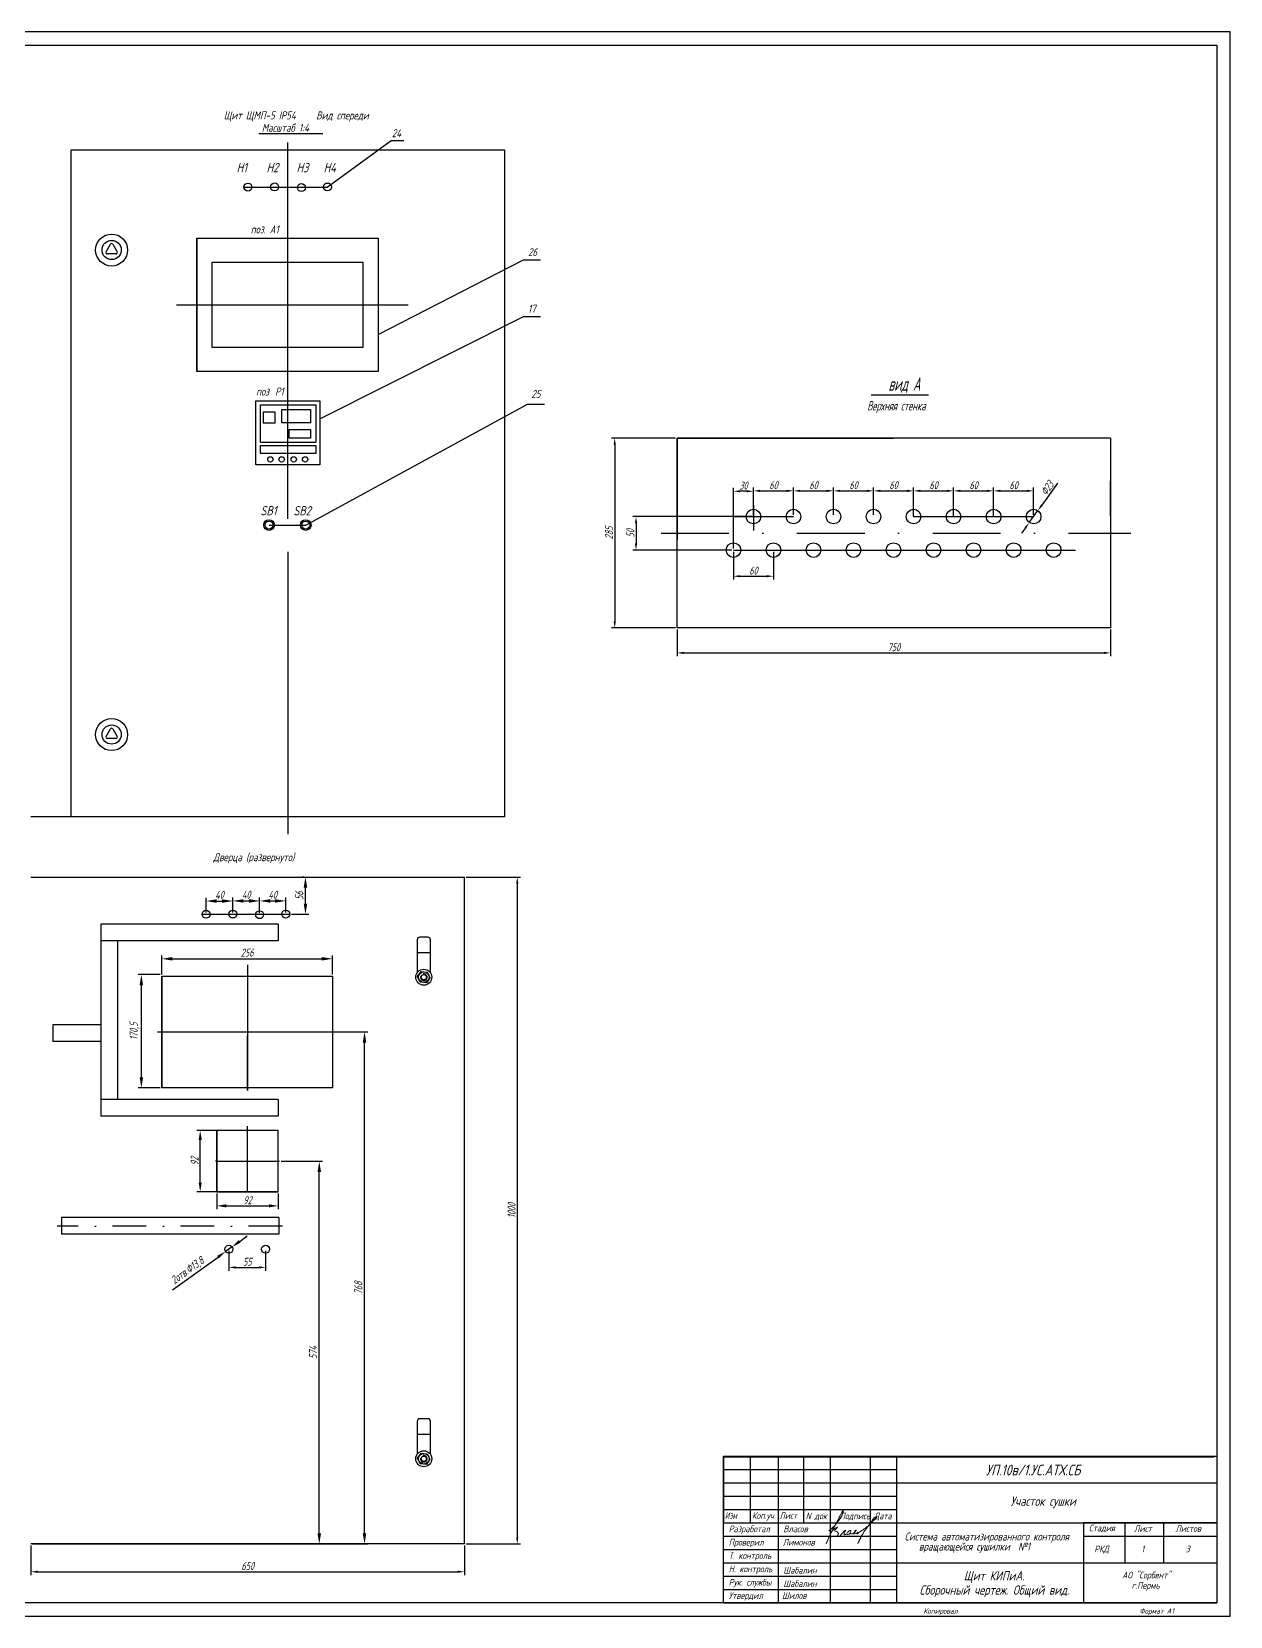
# Model space of a CAD drawing. Header units: millimetres. Extents: x 935 to 2239, y 268 to 862.
# Drawn here: x 1327 to 1776, y 268 to 862 of the extents above; entities that cross this region are included whole.
import ezdxf

# ---------------------------------------------------------------- set-up
doc = ezdxf.new("R2010")
doc.units = ezdxf.units.MM
doc.linetypes.add('DASHDOTX2', pattern=[50.8, 25.4, -12.7, 0, -12.7])
doc.layers.add('MAIN', color=7, linetype='Continuous', lineweight=50)
doc.layers.add('Тонкая', color=7, linetype='Continuous', lineweight=20)
for name, color, linetype in [('TEXT', 250, 'Continuous'), ('АСУТП', 7, 'Continuous'), ('проводка', 184, 'Continuous'), ('ссылки', 7, 'Continuous')]:
    doc.layers.add(name, color=color, linetype=linetype)
doc.styles.add('GOST тип А', font='GOST_A.TTF', dxfattribs={"oblique": 15})
doc.styles.get("Standard").update_dxf_attribs({"font": 'GOST_A.TTF', "width": 0.8, "oblique": 15, "height": 3})
doc.dimstyles.new('ISO-25', dxfattribs={"dimtxt": 3, "dimasz": 2.5, "dimexe": 1.25, "dimexo": 0.625, "dimtad": 1, "dimlfac": 4, "dimtxsty": 'Standard', "dimcen": 2.5, "dimadec": 0, "dimazin": 0, "dimtfac": 1, "dimtmove": 0, "dimatfit": 3, "dimfxl": 1.25, "dimlwd": 25, "dimarcsym": 0})

# ---------------------------------------------------------------- blocks, each defined once
blk = doc.blocks.new('Власов')
at = {"layer": 'проводка', "lineweight": 18}
for points in [[(-0.58, 2.47), (1.27, 4.07), (2.73, 5.82), (3.82, 7.33), (4.64, 9.02), (4.84, 10.28), (4.04, 8.93), (3.16, 7.2), (1.39, 3.86), (0.52, 2.26), (-1.55, -2.37), (-0.72, -0.35), (0.34, 1.8), (1.73, 3.31), (2.62, 3.78), (2.31, 3.3), (1.91, 2.96), (1.61, 2.44), (2.21, 2.21), (2.85, 1.83), (2.99, 1.4), (2.77, 0.75), (2.36, 0.49), (2.18, 0.43), (2.07, 0.4), (1.98, 0.4)], [(3.73, 0.66), (4.37, 1.39), (4.91, 2.01), (5.22, 2.29), (5.78, 2.66), (5.59, 2.28), (5.16, 1.05), (5.19, 0.9), (5.7, 1.1), (6.25, 1.38), (6.27, 1.2), (6.3, 1.02), (7.02, 1.21), (7.63, 2.13), (7.63, 2.52), (6.76, 2.22), (6.42, 1.7)]]:
    blk.add_spline(points, degree=3, dxfattribs=at)
for points, knots in [([(9.73, 1.6), (9.73, 1.6), (10.28, 1.61), (10.33, 1.73), (10.3, 1.95), (10.1, 1.88), (9.94, 1.44), (9.82, 1.2), (10.65, 1.75), (14.06, 4.01), (14.83, 4.98), (18.2, 8.2), (16.58, 7.61), (15.42, 5.89), (12.84, 2.54), (12.14, 1.35), (11.17, -0.37), (10.2, -2.51), (10.72, -1.41), (10.96, -1), (11.17, -0.6), (11.31, -0.38), (11.4, -0.29)], [5.202172, 5.202172, 5.202172, 5.202172, 5.207482, 5.981017, 6.074049, 6.477149, 7.534813, 8.416864, 10.873297, 16.080912, 19.105162, 21.731982, 23.469351, 25.755203, 29.311429, 34.513333, 38.416271, 38.862024, 39.053994, 43.961574, 49.897464, 51.239132, 51.239132, 51.239132, 51.239132]), ([(7.53, 1.66), (7.5, 1.54), (7.54, 1.28), (8.01, 1.24), (8.83, 1.57), (9.1, 2.08), (9.9, 2.69), (9.43, 2.64), (9.3, 2.52), (9.14, 2.21), (9.04, 1.25), (8.71, 1.13), (8.92, 1.39), (9.3, 1.54), (9.6, 1.6)], [0, 0, 0, 0, 0.614094, 1.118723, 1.807789, 3.045572, 4.744461, 5.191863, 5.576495, 6.389957, 8.441618, 9.345517, 10.182193, 10.758393, 10.758393, 10.758393, 10.758393])]:
    blk.add_open_spline(points, degree=3, knots=knots, dxfattribs=at)
blk = doc.blocks.new('*D243')
at = {"color": 0, "lineweight": -2}
for p, q in [((1418.68, 450.25), (1388.8, 450.25)), ((1418.68, 427.25), (1388.8, 427.25))]:
    blk.add_line(p, q, dxfattribs=at)
at = {"color": 0, "lineweight": 25}
blk.add_line((1390.05, 430.75), (1390.05, 446.75), dxfattribs=at)
at = {"color": 0}
for points in [[(1389.47, 446.75), (1390.64, 446.75), (1390.05, 450.25)], [(1389.47, 430.75), (1390.64, 430.75), (1390.05, 427.25)]]:
    blk.add_solid(points, dxfattribs=at)
at = {"layer": 'Defpoints', "color": 0}
for p in [(1390.05, 450.25), (1419.3, 450.25), (1419.3, 427.25)]:
    blk.add_point(p, dxfattribs=at)
at = {"color": 0, "insert": (1387.93, 438.75), "char_height": 3, "attachment_point": 5, "rotation": 90}
blk.add_mtext('92', dxfattribs=at)
blk = doc.blocks.new('*D244')
at = {"color": 0, "lineweight": -2}
for p, q in [((1396.3, 426.63), (1396.3, 420.75)), ((1419.3, 426.63), (1419.3, 420.75))]:
    blk.add_line(p, q, dxfattribs=at)
at = {"color": 0, "lineweight": 25}
blk.add_line((1399.8, 422), (1415.8, 422), dxfattribs=at)
at = {"color": 0}
for points in [[(1399.8, 422.59), (1399.8, 421.42), (1396.3, 422)], [(1415.8, 422.59), (1415.8, 421.42), (1419.3, 422)]]:
    blk.add_solid(points, dxfattribs=at)
at = {"layer": 'Defpoints', "color": 0}
for p in [(1396.3, 427.25), (1419.3, 427.25), (1419.3, 422)]:
    blk.add_point(p, dxfattribs=at)
at = {"color": 0, "insert": (1407.8, 424.13), "char_height": 3, "attachment_point": 5}
blk.add_mtext('92', dxfattribs=at)
blk = doc.blocks.new('*D203')
at = {"color": 0, "lineweight": 25}
for p, q in [((1404.86, 408.67), (1407.7, 410.72)), ((1402.02, 406.63), (1399.59, 404.88)), ((1379.7, 390.56), (1396.75, 402.83))]:
    blk.add_line(p, q, dxfattribs=at)
at = {"color": 0}
for points in [[(1396.41, 403.3), (1397.09, 402.36), (1399.59, 404.88)], [(1404.52, 409.15), (1405.2, 408.2), (1402.02, 406.63)]]:
    blk.add_solid(points, dxfattribs=at)
at = {"layer": 'Defpoints', "color": 0}
for p in [(1399.59, 404.88), (1402.02, 406.63)]:
    blk.add_point(p, dxfattribs=at)
at = {"color": 0, "insert": (1385.43, 397.58), "char_height": 3, "attachment_point": 5, "rotation": 35.75953}
blk.add_mtext('2отв.Ф13,8', dxfattribs=at)
blk = doc.blocks.new('*D208')
at = {"color": 0, "lineweight": -2}
for p, q in [((1400.8, 405.13), (1400.8, 397.69)), ((1414.55, 405.13), (1414.55, 397.69))]:
    blk.add_line(p, q, dxfattribs=at)
at = {"color": 0, "lineweight": 25}
blk.add_line((1403.3, 398.94), (1412.05, 398.94), dxfattribs=at)
at = {"color": 0}
for points in [[(1403.3, 399.35), (1403.3, 398.52), (1400.8, 398.94)], [(1412.05, 399.35), (1412.05, 398.52), (1414.55, 398.94)]]:
    blk.add_solid(points, dxfattribs=at)
at = {"layer": 'Defpoints', "color": 0}
for p in [(1400.8, 405.75), (1414.55, 405.75), (1414.55, 398.94)]:
    blk.add_point(p, dxfattribs=at)
at = {"color": 0, "insert": (1407.68, 401.06), "char_height": 3, "attachment_point": 5}
blk.add_mtext('55', dxfattribs=at)
blk = doc.blocks.new('*D209')
at = {"color": 0, "lineweight": -2}
for p, q in [((1440.24, 487.19), (1452.89, 487.19)), ((1327.21, 295.27), (1452.89, 295.27))]:
    blk.add_line(p, q, dxfattribs=at)
at = {"color": 0, "lineweight": 25}
blk.add_line((1451.64, 299.27), (1451.64, 483.19), dxfattribs=at)
at = {"color": 0}
for points in [[(1450.97, 483.19), (1452.31, 483.19), (1451.64, 487.19)], [(1450.97, 299.27), (1452.31, 299.27), (1451.64, 295.27)]]:
    blk.add_solid(points, dxfattribs=at)
at = {"layer": 'Defpoints', "color": 0}
for p in [(1439.61, 487.19), (1451.64, 487.19), (1326.59, 295.27)]:
    blk.add_point(p, dxfattribs=at)
at = {"color": 0, "insert": (1449.31, 391.23), "char_height": 3, "attachment_point": 5, "rotation": 90}
blk.add_mtext('768', dxfattribs=at)
blk = doc.blocks.new('*D210')
at = {"color": 0, "lineweight": -2}
for p, q in [((1375.66, 508.69), (1375.66, 515.87)), ((1439.61, 508.69), (1439.61, 515.87))]:
    blk.add_line(p, q, dxfattribs=at)
at = {"color": 0, "lineweight": 25}
blk.add_line((1379.66, 514.62), (1435.61, 514.62), dxfattribs=at)
at = {"color": 0}
for points in [[(1379.66, 515.29), (1379.66, 513.96), (1375.66, 514.62)], [(1435.61, 515.29), (1435.61, 513.96), (1439.61, 514.62)]]:
    blk.add_solid(points, dxfattribs=at)
at = {"layer": 'Defpoints', "color": 0}
for p in [(1439.61, 514.62), (1375.66, 508.07), (1439.61, 508.07)]:
    blk.add_point(p, dxfattribs=at)
at = {"color": 0, "insert": (1407.64, 516.95), "char_height": 3, "attachment_point": 5}
blk.add_mtext('256', dxfattribs=at)
blk = doc.blocks.new('*D211')
at = {"color": 0, "lineweight": -2}
for p, q in [((1375.04, 508.69), (1366.75, 508.69)), ((1375.04, 466.21), (1366.75, 466.21))]:
    blk.add_line(p, q, dxfattribs=at)
at = {"color": 0, "lineweight": 25}
blk.add_line((1368, 470.21), (1368, 504.69), dxfattribs=at)
at = {"color": 0}
for points in [[(1367.33, 504.69), (1368.67, 504.69), (1368, 508.69)], [(1367.33, 470.21), (1368.67, 470.21), (1368, 466.21)]]:
    blk.add_solid(points, dxfattribs=at)
at = {"layer": 'Defpoints', "color": 0}
for p in [(1368, 508.69), (1375.66, 508.69), (1375.66, 466.21)]:
    blk.add_point(p, dxfattribs=at)
at = {"color": 0, "insert": (1365.45, 487.45), "char_height": 3, "attachment_point": 5, "rotation": 90}
blk.add_mtext('170,5', dxfattribs=at)
blk = doc.blocks.new('*D214')
at = {"color": 0, "lineweight": -2}
for p, q in [((1420.43, 438.75), (1435.93, 438.75)), ((1327.84, 295.27), (1435.93, 295.27))]:
    blk.add_line(p, q, dxfattribs=at)
at = {"color": 0, "lineweight": 25}
blk.add_line((1434.68, 299.27), (1434.68, 434.75), dxfattribs=at)
at = {"color": 0}
for points in [[(1434.02, 434.75), (1435.35, 434.75), (1434.68, 438.75)], [(1434.02, 299.27), (1435.35, 299.27), (1434.68, 295.27)]]:
    blk.add_solid(points, dxfattribs=at)
at = {"layer": 'Defpoints', "color": 0}
for p in [(1419.8, 438.75), (1434.68, 438.75), (1327.21, 295.27)]:
    blk.add_point(p, dxfattribs=at)
at = {"color": 0, "insert": (1432.36, 367.01), "char_height": 3, "attachment_point": 5, "rotation": 90}
blk.add_mtext('574', dxfattribs=at)
blk = doc.blocks.new('*D215')
at = {"color": 0, "lineweight": -2}
for p, q in [((1489.71, 545.27), (1510.14, 545.27)), ((1489.71, 295.27), (1510.14, 295.27))]:
    blk.add_line(p, q, dxfattribs=at)
at = {"color": 0, "lineweight": 25}
blk.add_line((1508.89, 542.77), (1508.89, 297.77), dxfattribs=at)
at = {"color": 0}
for points in [[(1508.47, 542.77), (1509.3, 542.77), (1508.89, 545.27)], [(1508.47, 297.77), (1509.3, 297.77), (1508.89, 295.27)]]:
    blk.add_solid(points, dxfattribs=at)
at = {"layer": 'Defpoints', "color": 0}
for p in [(1489.09, 545.27), (1489.09, 295.27), (1508.89, 295.27)]:
    blk.add_point(p, dxfattribs=at)
at = {"color": 0, "insert": (1506.76, 420.27), "char_height": 3, "attachment_point": 5, "rotation": 90}
blk.add_mtext('1000', dxfattribs=at)
blk = doc.blocks.new('*D216')
at = {"color": 0, "lineweight": -2}
for p, q in [((1326.59, 294.64), (1326.59, 283.6)), ((1489.09, 294.64), (1489.09, 283.6))]:
    blk.add_line(p, q, dxfattribs=at)
at = {"color": 0, "lineweight": 25}
blk.add_line((1329.09, 284.85), (1486.59, 284.85), dxfattribs=at)
at = {"color": 0}
for points in [[(1329.09, 285.27), (1329.09, 284.43), (1326.59, 284.85)], [(1486.59, 285.27), (1486.59, 284.43), (1489.09, 284.85)]]:
    blk.add_solid(points, dxfattribs=at)
at = {"layer": 'Defpoints', "color": 0}
for p in [(1326.59, 295.27), (1489.09, 295.27), (1489.09, 284.85)]:
    blk.add_point(p, dxfattribs=at)
at = {"color": 0, "insert": (1407.84, 286.98), "char_height": 3, "attachment_point": 5}
blk.add_mtext('650', dxfattribs=at)
blk = doc.blocks.new('*D217')
at = {"color": 0, "lineweight": -2}
for p, q in [((1428.88, 545.27), (1428.25, 545.27)), ((1424.21, 531.31), (1430.75, 531.31))]:
    blk.add_line(p, q, dxfattribs=at)
at = {"color": 0, "lineweight": 25}
blk.add_line((1429.5, 535.31), (1429.5, 541.27), dxfattribs=at)
at = {"color": 0}
for points in [[(1428.84, 541.27), (1430.17, 541.27), (1429.5, 545.27)], [(1428.84, 535.31), (1430.17, 535.31), (1429.5, 531.31)]]:
    blk.add_solid(points, dxfattribs=at)
at = {"layer": 'Defpoints', "color": 0}
for p in [(1429.5, 545.27), (1429.5, 545.27), (1423.58, 531.31)]:
    blk.add_point(p, dxfattribs=at)
at = {"color": 0, "insert": (1427.18, 538.29), "char_height": 3, "attachment_point": 5, "rotation": 90}
blk.add_mtext('56', dxfattribs=at)
blk = doc.blocks.new('*D218')
at = {"color": 0, "lineweight": -2}
for p, q in [((1392.26, 531.94), (1392.26, 537.52)), ((1402.28, 532.03), (1402.28, 537.52))]:
    blk.add_line(p, q, dxfattribs=at)
at = {"color": 0, "lineweight": 25}
blk.add_line((1396.26, 536.27), (1398.28, 536.27), dxfattribs=at)
at = {"color": 0}
for points in [[(1396.26, 536.93), (1396.26, 535.6), (1392.26, 536.27)], [(1398.28, 536.93), (1398.28, 535.6), (1402.28, 536.27)]]:
    blk.add_solid(points, dxfattribs=at)
at = {"layer": 'Defpoints', "color": 0}
for p in [(1402.28, 536.27), (1392.26, 531.31), (1402.28, 531.4)]:
    blk.add_point(p, dxfattribs=at)
at = {"color": 0, "insert": (1397.27, 538.59), "char_height": 3, "attachment_point": 5}
blk.add_mtext('40', dxfattribs=at)
blk = doc.blocks.new('*D219')
at = {"color": 0, "lineweight": -2}
for p, q in [((1402.28, 532.03), (1402.28, 537.56)), ((1412.33, 531.78), (1412.33, 537.56))]:
    blk.add_line(p, q, dxfattribs=at)
at = {"color": 0, "lineweight": 25}
blk.add_line((1406.28, 536.31), (1408.33, 536.31), dxfattribs=at)
at = {"color": 0}
for points in [[(1406.28, 536.97), (1406.28, 535.64), (1402.28, 536.31)], [(1408.33, 536.97), (1408.33, 535.64), (1412.33, 536.31)]]:
    blk.add_solid(points, dxfattribs=at)
at = {"layer": 'Defpoints', "color": 0}
for p in [(1412.33, 536.31), (1402.28, 531.4), (1412.33, 531.15)]:
    blk.add_point(p, dxfattribs=at)
at = {"color": 0, "insert": (1407.3, 538.63), "char_height": 3, "attachment_point": 5}
blk.add_mtext('40', dxfattribs=at)
blk = doc.blocks.new('*D220')
at = {"color": 0, "lineweight": -2}
for p, q in [((1412.33, 531.78), (1412.33, 537.56)), ((1422.1, 531.99), (1422.1, 537.56))]:
    blk.add_line(p, q, dxfattribs=at)
at = {"color": 0, "lineweight": 25}
blk.add_line((1416.33, 536.31), (1418.1, 536.31), dxfattribs=at)
at = {"color": 0}
for points in [[(1416.33, 536.97), (1416.33, 535.64), (1412.33, 536.31)], [(1418.1, 536.97), (1418.1, 535.64), (1422.1, 536.31)]]:
    blk.add_solid(points, dxfattribs=at)
at = {"layer": 'Defpoints', "color": 0}
for p in [(1422.1, 536.31), (1412.33, 531.15), (1422.1, 531.37)]:
    blk.add_point(p, dxfattribs=at)
at = {"color": 0, "insert": (1417.22, 538.63), "char_height": 3, "attachment_point": 5}
blk.add_mtext('40', dxfattribs=at)
blk = doc.blocks.new('*D223')
at = {"color": 0, "lineweight": -2}
for p, q in [((1596.78, 680.4), (1552.16, 680.4)), ((1589.28, 667.81), (1552.16, 667.81))]:
    blk.add_line(p, q, dxfattribs=at)
at = {"color": 0, "lineweight": 25}
blk.add_line((1553.41, 677.9), (1553.41, 670.31), dxfattribs=at)
at = {"color": 0}
for points in [[(1552.99, 677.9), (1553.83, 677.9), (1553.41, 680.4)], [(1552.99, 670.31), (1553.83, 670.31), (1553.41, 667.81)]]:
    blk.add_solid(points, dxfattribs=at)
at = {"layer": 'Defpoints', "color": 0}
for p in [(1597.41, 680.4), (1553.41, 667.81), (1589.91, 667.81)]:
    blk.add_point(p, dxfattribs=at)
at = {"color": 0, "insert": (1551.28, 674.11), "char_height": 3, "attachment_point": 5, "rotation": 90}
blk.add_mtext('50', dxfattribs=at)
blk = doc.blocks.new('*D224')
at = {"color": 0, "lineweight": -2}
for p, q in [((1568.79, 638.03), (1568.79, 628.04)), ((1731.29, 638.03), (1731.29, 628.04))]:
    blk.add_line(p, q, dxfattribs=at)
at = {"color": 0, "lineweight": 25}
blk.add_line((1571.29, 629.29), (1728.79, 629.29), dxfattribs=at)
at = {"color": 0}
for points in [[(1571.29, 629.71), (1571.29, 628.87), (1568.79, 629.29)], [(1728.79, 629.71), (1728.79, 628.87), (1731.29, 629.29)]]:
    blk.add_solid(points, dxfattribs=at)
at = {"layer": 'Defpoints', "color": 0}
for p in [(1568.79, 638.65), (1731.29, 638.65), (1731.29, 629.29)]:
    blk.add_point(p, dxfattribs=at)
at = {"color": 0, "insert": (1650.04, 631.42), "char_height": 3, "attachment_point": 5}
blk.add_mtext('750', dxfattribs=at)
blk = doc.blocks.new('*D225')
at = {"color": 0, "lineweight": -2}
for p, q in [((1589.91, 668.44), (1589.91, 691.13)), ((1597.41, 681.03), (1597.41, 691.13))]:
    blk.add_line(p, q, dxfattribs=at)
at = {"color": 0, "lineweight": 25}
blk.add_line((1594.91, 689.88), (1592.41, 689.88), dxfattribs=at)
at = {"color": 0}
for points in [[(1592.41, 690.3), (1592.41, 689.47), (1589.91, 689.88)], [(1594.91, 690.3), (1594.91, 689.47), (1597.41, 689.88)]]:
    blk.add_solid(points, dxfattribs=at)
at = {"layer": 'Defpoints', "color": 0}
for p in [(1589.91, 689.88), (1597.41, 680.4), (1589.91, 667.81)]:
    blk.add_point(p, dxfattribs=at)
at = {"color": 0, "insert": (1593.66, 692.01), "char_height": 3, "attachment_point": 5}
blk.add_mtext('30', dxfattribs=at)
blk = doc.blocks.new('*D226')
at = {"color": 0, "lineweight": -2}
for p, q in [((1568.16, 709.82), (1544.16, 709.82)), ((1568.16, 638.65), (1544.16, 638.65))]:
    blk.add_line(p, q, dxfattribs=at)
at = {"color": 0, "lineweight": 25}
blk.add_line((1545.41, 707.32), (1545.41, 641.15), dxfattribs=at)
at = {"color": 0}
for points in [[(1544.99, 707.32), (1545.83, 707.32), (1545.41, 709.82)], [(1544.99, 641.15), (1545.83, 641.15), (1545.41, 638.65)]]:
    blk.add_solid(points, dxfattribs=at)
at = {"layer": 'Defpoints', "color": 0}
for p in [(1568.79, 709.82), (1545.41, 638.65), (1568.79, 638.65)]:
    blk.add_point(p, dxfattribs=at)
at = {"color": 0, "insert": (1543.28, 674.24), "char_height": 3, "attachment_point": 5, "rotation": 90}
blk.add_mtext('285', dxfattribs=at)
blk = doc.blocks.new('*D227')
at = {"color": 0, "lineweight": 25}
for p, q in [((1711.42, 692.91), (1705.48, 684.66)), ((1700.8, 678.17), (1704.02, 682.64)), ((1699.34, 676.15), (1697.88, 674.12))]:
    blk.add_line(p, q, dxfattribs=at)
at = {"color": 0}
for points in [[(1705.14, 684.91), (1705.82, 684.42), (1704.02, 682.64)], [(1699, 676.39), (1699.68, 675.9), (1700.8, 678.17)]]:
    blk.add_solid(points, dxfattribs=at)
at = {"layer": 'Defpoints', "color": 0}
for p in [(1700.8, 678.17), (1704.02, 682.64)]:
    blk.add_point(p, dxfattribs=at)
at = {"color": 0, "insert": (1707.46, 691.04), "char_height": 3, "attachment_point": 5, "rotation": 54.20261}
blk.add_mtext('Ф23', dxfattribs=at)
blk = doc.blocks.new('*D228')
at = {"color": 0, "lineweight": -2}
for p, q in [((1597.41, 681.03), (1597.41, 691.28)), ((1612.41, 681.03), (1612.41, 691.28))]:
    blk.add_line(p, q, dxfattribs=at)
at = {"color": 0, "lineweight": 25}
blk.add_line((1599.91, 690.03), (1609.91, 690.03), dxfattribs=at)
at = {"color": 0}
for points in [[(1599.91, 690.44), (1599.91, 689.61), (1597.41, 690.03)], [(1609.91, 690.44), (1609.91, 689.61), (1612.41, 690.03)]]:
    blk.add_solid(points, dxfattribs=at)
at = {"layer": 'Defpoints', "color": 0}
for p in [(1612.41, 690.03), (1597.41, 680.4), (1612.41, 680.4)]:
    blk.add_point(p, dxfattribs=at)
at = {"color": 0, "insert": (1604.91, 692.15), "char_height": 3, "attachment_point": 5}
blk.add_mtext('60', dxfattribs=at)
blk = doc.blocks.new('*D229')
at = {"color": 0, "lineweight": -2}
for p, q in [((1612.41, 681.03), (1612.41, 691.28)), ((1627.41, 681.03), (1627.41, 691.28))]:
    blk.add_line(p, q, dxfattribs=at)
at = {"color": 0, "lineweight": 25}
blk.add_line((1614.91, 690.03), (1624.91, 690.03), dxfattribs=at)
at = {"color": 0}
for points in [[(1614.91, 690.44), (1614.91, 689.61), (1612.41, 690.03)], [(1624.91, 690.44), (1624.91, 689.61), (1627.41, 690.03)]]:
    blk.add_solid(points, dxfattribs=at)
at = {"layer": 'Defpoints', "color": 0}
for p in [(1627.41, 690.03), (1612.41, 680.4), (1627.41, 680.4)]:
    blk.add_point(p, dxfattribs=at)
at = {"color": 0, "insert": (1619.91, 692.15), "char_height": 3, "attachment_point": 5}
blk.add_mtext('60', dxfattribs=at)
blk = doc.blocks.new('*D230')
at = {"color": 0, "lineweight": -2}
for p, q in [((1627.41, 681.03), (1627.41, 691.28)), ((1642.41, 681.03), (1642.41, 691.28))]:
    blk.add_line(p, q, dxfattribs=at)
at = {"color": 0, "lineweight": 25}
blk.add_line((1629.91, 690.03), (1639.91, 690.03), dxfattribs=at)
at = {"color": 0}
for points in [[(1629.91, 690.44), (1629.91, 689.61), (1627.41, 690.03)], [(1639.91, 690.44), (1639.91, 689.61), (1642.41, 690.03)]]:
    blk.add_solid(points, dxfattribs=at)
at = {"layer": 'Defpoints', "color": 0}
for p in [(1642.41, 690.03), (1627.41, 680.4), (1642.41, 680.4)]:
    blk.add_point(p, dxfattribs=at)
at = {"color": 0, "insert": (1634.91, 692.15), "char_height": 3, "attachment_point": 5}
blk.add_mtext('60', dxfattribs=at)
blk = doc.blocks.new('*D231')
at = {"color": 0, "lineweight": -2}
for p, q in [((1642.41, 681.03), (1642.41, 691.27)), ((1657.41, 681.03), (1657.41, 691.27))]:
    blk.add_line(p, q, dxfattribs=at)
at = {"color": 0, "lineweight": 25}
blk.add_line((1644.91, 690.02), (1654.91, 690.02), dxfattribs=at)
at = {"color": 0}
for points in [[(1644.91, 690.44), (1644.91, 689.6), (1642.41, 690.02)], [(1654.91, 690.44), (1654.91, 689.6), (1657.41, 690.02)]]:
    blk.add_solid(points, dxfattribs=at)
at = {"layer": 'Defpoints', "color": 0}
for p in [(1657.41, 690.02), (1642.41, 680.4), (1657.41, 680.4)]:
    blk.add_point(p, dxfattribs=at)
at = {"color": 0, "insert": (1649.91, 692.15), "char_height": 3, "attachment_point": 5}
blk.add_mtext('60', dxfattribs=at)
blk = doc.blocks.new('*D232')
at = {"color": 0, "lineweight": -2}
for p, q in [((1657.41, 681.03), (1657.41, 691.28)), ((1672.41, 681.03), (1672.41, 691.28))]:
    blk.add_line(p, q, dxfattribs=at)
at = {"color": 0, "lineweight": 25}
blk.add_line((1659.91, 690.03), (1669.91, 690.03), dxfattribs=at)
at = {"color": 0}
for points in [[(1659.91, 690.44), (1659.91, 689.61), (1657.41, 690.03)], [(1669.91, 690.44), (1669.91, 689.61), (1672.41, 690.03)]]:
    blk.add_solid(points, dxfattribs=at)
at = {"layer": 'Defpoints', "color": 0}
for p in [(1672.41, 690.03), (1657.41, 680.4), (1672.41, 680.4)]:
    blk.add_point(p, dxfattribs=at)
at = {"color": 0, "insert": (1664.91, 692.15), "char_height": 3, "attachment_point": 5}
blk.add_mtext('60', dxfattribs=at)
blk = doc.blocks.new('*D233')
at = {"color": 0, "lineweight": -2}
for p, q in [((1672.41, 681.03), (1672.41, 691.28)), ((1687.41, 681.03), (1687.41, 691.28))]:
    blk.add_line(p, q, dxfattribs=at)
at = {"color": 0, "lineweight": 25}
blk.add_line((1674.91, 690.03), (1684.91, 690.03), dxfattribs=at)
at = {"color": 0}
for points in [[(1674.91, 690.44), (1674.91, 689.61), (1672.41, 690.03)], [(1684.91, 690.44), (1684.91, 689.61), (1687.41, 690.03)]]:
    blk.add_solid(points, dxfattribs=at)
at = {"layer": 'Defpoints', "color": 0}
for p in [(1687.41, 690.03), (1672.41, 680.4), (1687.41, 680.4)]:
    blk.add_point(p, dxfattribs=at)
at = {"color": 0, "insert": (1679.91, 692.15), "char_height": 3, "attachment_point": 5}
blk.add_mtext('60', dxfattribs=at)
blk = doc.blocks.new('*D234')
at = {"color": 0, "lineweight": -2}
for p, q in [((1687.41, 681.03), (1687.41, 691.28)), ((1702.41, 681.03), (1702.41, 691.28))]:
    blk.add_line(p, q, dxfattribs=at)
at = {"color": 0, "lineweight": 25}
blk.add_line((1689.91, 690.03), (1699.91, 690.03), dxfattribs=at)
at = {"color": 0}
for points in [[(1689.91, 690.44), (1689.91, 689.61), (1687.41, 690.03)], [(1699.91, 690.44), (1699.91, 689.61), (1702.41, 690.03)]]:
    blk.add_solid(points, dxfattribs=at)
at = {"layer": 'Defpoints', "color": 0}
for p in [(1702.41, 690.03), (1687.41, 680.4), (1702.41, 680.4)]:
    blk.add_point(p, dxfattribs=at)
at = {"color": 0, "insert": (1694.91, 692.15), "char_height": 3, "attachment_point": 5}
blk.add_mtext('60', dxfattribs=at)
blk = doc.blocks.new('*D235')
at = {"color": 0, "lineweight": -2}
for p, q in [((1589.91, 667.19), (1589.91, 656.78)), ((1604.91, 667.19), (1604.91, 656.78))]:
    blk.add_line(p, q, dxfattribs=at)
at = {"color": 0, "lineweight": 25}
blk.add_line((1592.41, 658.03), (1602.41, 658.03), dxfattribs=at)
at = {"color": 0}
for points in [[(1592.41, 658.44), (1592.41, 657.61), (1589.91, 658.03)], [(1602.41, 658.44), (1602.41, 657.61), (1604.91, 658.03)]]:
    blk.add_solid(points, dxfattribs=at)
at = {"layer": 'Defpoints', "color": 0}
for p in [(1589.91, 667.81), (1604.91, 667.81), (1604.91, 658.03)]:
    blk.add_point(p, dxfattribs=at)
at = {"color": 0, "insert": (1597.41, 660.15), "char_height": 3, "attachment_point": 5}
blk.add_mtext('60', dxfattribs=at)

msp = doc.modelspace()

# ---------------------------------------------------------------- linework, layer by layer
at = {"color": 7}
for p, q in [((1776.1345, 862.1487), (935.1345, 862.1487)), ((1776.1345, 268.1487), (1776.1345, 862.1487)), ((1412.0563, 823.9931), (1436.0345, 823.9931)), ((1422.8475, 679.5479), (1422.8475, 820.5767)), ((1437.6959, 803.8891), (1461.6825, 821.3162)), ((1461.6825, 821.3162), (1466.3196, 821.3162)), ((1406.4462, 803.8891), (1437.6959, 803.8891)), ((1406.4462, 803.8891), (1422.8475, 803.8891)), ((1422.8475, 803.8891), (1422.8475, 805.4732)), ((1388.7847, 784.716), (1388.7847, 734.716)), ((1456.7847, 748.628), (1511.2698, 776.6006)), ((1511.2698, 776.6006), (1517.6274, 776.6006)), ((1381.1508, 759.7671), (1468.0194, 759.7671)), ((1434.8475, 716.9705), (1511.2698, 755.4357)), ((1511.2698, 755.4357), (1517.6274, 755.4357)), ((1641.5582, 726.062), (1663.0582, 726.062)), ((1410.8475, 711.8284), (1410.8475, 723.8284)), ((1412.5975, 722.3284), (1433.3475, 722.3284)), ((1412.5975, 708.3284), (1412.5975, 722.3284)), ((1418.0975, 719.5784), (1413.5975, 719.5784)), ((1413.5975, 719.5784), (1413.5975, 717.3284)), ((1413.5975, 719.3284), (1413.5975, 715.5784)), ((1418.0975, 715.5784), (1418.0975, 719.5784)), ((1420.5975, 720.5784), (1431.3475, 720.5784)), ((1420.5975, 715.5784), (1420.5975, 720.5784)), ((1429.5975, 677.2064), (1512.6837, 722.5145)), ((1431.3475, 720.5784), (1431.3475, 715.5784)), ((1433.3475, 722.3284), (1433.3475, 708.3284)), ((1434.8475, 723.8284), (1434.8475, 699.8284)), ((1512.6837, 722.5145), (1519.0413, 722.5145)), ((1413.5975, 715.5784), (1418.0975, 715.5784)), ((1431.3475, 715.5784), (1420.5975, 715.5784)), ((1423.3475, 713.0784), (1431.3475, 713.0784)), ((1423.3475, 709.8284), (1423.3475, 713.0784)), ((1431.3475, 713.0784), (1431.3475, 709.8284)), ((1412.5975, 708.3284), (1433.3475, 708.3284)), ((1412.5975, 704.0784), (1412.5975, 707.0784)), ((1412.5975, 707.0784), (1433.3475, 707.0784)), ((1431.3475, 709.8284), (1423.3475, 709.8284)), ((1433.3475, 707.0784), (1433.3475, 704.0784)), ((1568.7894, 709.8225), (1568.7894, 680.4049)), ((1568.7894, 709.8225), (1649.9086, 709.8225)), ((1433.3475, 704.0784), (1412.5975, 704.0784)), ((1597.4086, 680.4049), (1597.4086, 684.6549)), ((1597.4086, 684.6549), (1597.4086, 675.1549)), ((1657.4086, 680.4049), (1657.4086, 684.6549)), ((1672.4086, 680.4049), (1672.4086, 684.6549)), ((1687.4086, 680.4049), (1687.4086, 684.6549)), ((1415.8475, 677.2064), (1429.5975, 677.2064)), ((1589.9086, 680.4049), (1597.4086, 680.4049)), ((1597.4086, 680.4049), (1612.4086, 680.4049)), ((1657.4086, 680.4049), (1672.4086, 680.4049)), ((1672.4086, 680.4049), (1687.4086, 680.4049)), ((1687.4086, 680.4049), (1702.4086, 680.4049)), ((1422.8475, 667.2064), (1422.8475, 561.3441)), ((1589.9086, 667.8132), (1604.9086, 667.8132)), ((1604.9086, 667.8132), (1718.095, 667.8132)), ((1341.6286, 567.8457), (1326.5851, 567.8457)), ((1390.7777, 531.313), (1423.6125, 531.313)), ((1390.7777, 531.313), (1407.179, 531.313)), ((1352.8566, 527.5509), (1352.8566, 521.3009)), ((1419.3311, 527.5509), (1419.3311, 521.3009)), ((1407.8351, 512.2968), (1407.8351, 465.2523)), ((1373.9939, 487.1911), (1443.7771, 487.1911)), ((1407.8351, 465.2523), (1407.8351, 485.7523)), ((1352.8566, 461.8363), (1352.8566, 455.5863)), ((1419.3311, 461.8363), (1419.3311, 455.5863)), ((1407.8351, 427.2523), (1407.8351, 451.8522)), ((1396.304, 438.6699), (1396.304, 450.2523)), ((1396.304, 450.2523), (1396.304, 427.2523)), ((1396.304, 438.7523), (1395.804, 438.7523)), ((1396.304, 427.2523), (1396.304, 438.7523)), ((1396.304, 438.7523), (1419.804, 438.7523)), ((935.1345, 268.1487), (1776.1345, 268.1487))]:
    msp.add_line(p, q, dxfattribs=at)
at = {"color": 7, "lineweight": 30}
for p, q in [((955.1345, 857.1487), (1771.1345, 857.1487)), ((1771.1345, 857.1487), (1771.1345, 273.1487)), ((1341.6286, 567.8457), (1341.6286, 817.8457)), ((1341.6286, 817.8457), (1504.1286, 817.8457)), ((1504.1286, 817.8457), (1504.1286, 567.8457)), ((1354.7783, 779.5861), (1356.4411, 782.4661)), ((1358.5195, 778.8661), (1355.194, 778.8661)), ((1357.2724, 782.4661), (1358.9352, 779.5861)), ((1410.8475, 723.8284), (1434.8475, 723.8284)), ((1410.8475, 699.8284), (1410.8475, 723.8284)), ((1434.8475, 723.8284), (1434.8475, 699.8284)), ((1731.2894, 709.8225), (1568.7894, 709.8225)), ((1568.7894, 638.6549), (1568.7894, 709.8225)), ((1731.2894, 709.8225), (1731.2894, 638.6549)), ((1434.8475, 699.8284), (1410.8475, 699.8284)), ((1731.2894, 638.6549), (1568.7894, 638.6549)), ((1354.7783, 597.944), (1356.4411, 600.824)), ((1357.2724, 600.824), (1358.9352, 597.944)), ((1358.5195, 597.224), (1355.194, 597.224)), ((1504.1286, 567.8457), (1341.6286, 567.8457)), ((1326.5851, 545.2697), (1489.0851, 545.2697)), ((1489.0851, 295.2697), (1489.0851, 545.2697)), ((1419.3311, 527.5509), (1352.8566, 527.5509)), ((1352.8566, 527.5509), (1352.8566, 521.3009)), ((1419.3311, 527.5509), (1419.3311, 521.3009)), ((1475.357, 522.73), (1472.357, 522.73)), ((1419.3311, 521.3009), (1352.8566, 521.3009)), ((1352.8566, 521.3009), (1352.8566, 461.8363)), ((1359.1066, 521.3009), (1359.1066, 461.8363)), ((1471.357, 521.73), (1471.357, 509.3884)), ((1476.357, 516.7957), (1471.357, 516.7957)), ((1476.357, 509.3884), (1476.357, 521.73)), ((1352.8566, 489.9001), (1334.8002, 489.9001)), ((1334.8002, 489.9001), (1334.8002, 483.6501)), ((1352.8566, 483.6501), (1334.8002, 483.6501)), ((1419.3311, 461.8363), (1352.8566, 461.8363)), ((1352.8566, 461.8363), (1352.8566, 455.5863)), ((1419.3311, 461.8363), (1419.3311, 455.5863)), ((1419.3311, 455.5863), (1352.8566, 455.5863)), ((1396.304, 450.2523), (1396.304, 427.2523)), ((1419.304, 450.2523), (1396.304, 450.2523)), ((1419.304, 427.2523), (1419.304, 450.2523)), ((1396.304, 427.2523), (1419.304, 427.2523)), ((1419.5848, 417.5863), (1338.1114, 417.5863)), ((1338.1114, 417.5863), (1338.1114, 411.3363)), ((1419.5848, 417.5863), (1419.5848, 411.3363)), ((1419.5848, 411.3363), (1338.1114, 411.3363)), ((1471.357, 341.2099), (1471.357, 328.8682)), ((1475.357, 342.2099), (1472.357, 342.2099)), ((1476.357, 328.8682), (1476.357, 341.2099)), ((1476.357, 336.2756), (1471.357, 336.2756)), ((1489.0851, 295.2697), (1326.5851, 295.2697)), ((1771.1345, 273.1487), (955.1345, 273.1487))]:
    msp.add_line(p, q, dxfattribs=at)
at = {"color": 250}
for p, q in [((1568.7894, 680.4887), (1568.7894, 692.1549)), ((1731.2894, 680.4887), (1731.2894, 693.7846)), ((1568.7894, 680.4887), (1568.7894, 689.0093)), ((1568.7894, 680.4049), (1568.7894, 671.6122))]:
    msp.add_line(p, q, dxfattribs=at)
at = {"color": 250, "linetype": 'DASHDOTX2'}
msp.add_line((1562.8282, 674.1549), (1738.8282, 674.1549), dxfattribs=at)
at = {"color": 7, "linetype": 'DASHDOTX2', "ltscale": 0.5}
msp.add_line((1420.8486, 414.4345), (1336.4862, 414.4345), dxfattribs=at)
at = {"color": 7, "lineweight": 30}
for points in [[(1475.1816, 509.6218), (1476.1576, 507.5288), (1474.833, 505.637), (1472.5324, 505.8383), (1471.5564, 507.9313), (1472.881, 509.8231)], [(1475.1816, 329.1017), (1476.1576, 327.0087), (1474.833, 325.1169), (1472.5324, 325.3182), (1471.5564, 327.4112), (1472.881, 329.303)]]:
    msp.add_lwpolyline(points, close=True, dxfattribs=at)
at = {"color": 7}
for centre, radius in [((1407.9293, 803.8891), 1.483), ((1417.9446, 803.9769), 1.483), ((1427.9988, 803.7268), 1.483), ((1437.7713, 803.9438), 1.483), ((1416.3475, 701.8284), 1), ((1420.5975, 701.8284), 1), ((1425.0975, 701.8284), 1), ((1429.3475, 701.8284), 1), ((1415.8475, 677.2064), 2), ((1415.8475, 677.2064), 1.5), ((1429.5975, 677.2064), 2), ((1429.5975, 677.2064), 1.5), ((1392.2608, 531.313), 1.483), ((1402.2761, 531.4009), 1.483), ((1412.3303, 531.1508), 1.483), ((1422.1027, 531.3678), 1.483), ((1400.804, 405.7523), 1.5), ((1414.554, 405.7523), 1.5)]:
    msp.add_circle(centre, radius, dxfattribs=at)
at = {"color": 7, "lineweight": 30}
for centre, radius in [((1356.8568, 780.3061), 6), ((1356.8568, 780.3061), 3.6), ((1597.4086, 680.4049), 2.75), ((1612.4086, 680.4049), 2.75), ((1627.4086, 680.4049), 2.75), ((1642.4086, 680.4049), 2.75), ((1657.4086, 680.4049), 2.75), ((1672.4086, 680.4049), 2.75), ((1687.4086, 680.4049), 2.75), ((1702.4086, 680.4049), 2.75), ((1702.4086, 680.4049), 2.75), ((1589.9086, 667.8132), 2.75), ((1604.9086, 667.8132), 2.75), ((1619.9086, 667.8132), 2.75), ((1634.9086, 667.8132), 2.75), ((1649.9086, 667.8132), 2.75), ((1664.9086, 667.8132), 2.75), ((1679.9086, 667.8132), 2.75), ((1694.9086, 667.8132), 2.75), ((1709.9086, 667.8132), 2.75), ((1356.8568, 598.664), 6), ((1356.8568, 598.664), 3.6), ((1473.857, 507.73), 3), ((1473.857, 507.73), 2), ((1473.857, 507.73), 1), ((1473.857, 327.2099), 3), ((1473.857, 327.2099), 2), ((1473.857, 327.2099), 1)]:
    msp.add_circle(centre, radius, dxfattribs=at)
for centre, radius, start, end in [((1355.194, 779.3461), 0.48, 150, 270), ((1356.8568, 782.2261), 0.48, 30, 150), ((1358.5195, 779.3461), 0.48, 270, 30), ((1356.8568, 600.584), 0.48, 30, 150), ((1355.194, 597.704), 0.48, 150, 270), ((1358.5195, 597.704), 0.48, 270, 30), ((1472.357, 521.73), 1, 90, 180), ((1475.357, 521.73), 1, 0, 90), ((1472.357, 341.2099), 1, 90, 180), ((1475.357, 341.2099), 1, 0, 90)]:
    msp.add_arc(centre, radius, start, end, dxfattribs=at)
at = {"color": 7}
for centre in [(1473.857, 507.73), (1473.857, 327.2099)]:
    msp.add_arc(centre, 1.2255, 170.505786, 102.3456442, dxfattribs=at)
at = {"layer": 'MAIN', "color": 7, "linetype": 'Continuous', "lineweight": 30}
for p, q in [((1586.1345, 273.1487), (1586.1345, 328.1487)), ((1586.1345, 328.1487), (1771.1345, 328.1487)), ((1651.1345, 273.1487), (1651.1345, 328.1487)), ((1586.1345, 308.1487), (1651.1345, 308.1487)), ((1586.1345, 303.1487), (1771.1345, 303.1487)), ((1586.1345, 273.1487), (1771.1345, 273.1487))]:
    msp.add_line(p, q, dxfattribs=at)
at = {"layer": 'MAIN', "color": 7, "linetype": 'Continuous', "lineweight": -3}
for p, q in [((1586.1345, 327.9733), (1770.1345, 327.9733)), ((1586.1345, 323.1487), (1651.1345, 323.1487)), ((1586.1345, 318.1487), (1651.1345, 318.1487)), ((1586.1345, 313.1487), (1651.1345, 313.1487)), ((1586.1345, 298.1487), (1651.1345, 298.1487)), ((1586.1345, 293.1487), (1651.1345, 293.1487)), ((1586.1345, 288.1487), (1651.1345, 288.1487)), ((1586.1345, 288.1487), (1651.1345, 288.1487)), ((1586.1345, 283.1487), (1651.1345, 283.1487)), ((1586.1345, 278.1487), (1651.1345, 278.1487))]:
    msp.add_line(p, q, dxfattribs=at)
at = {"layer": 'MAIN', "color": 7, "linetype": 'Continuous', "lineweight": 30}
for points in [[(1586.1345, 328.1487), (1586.1345, 303.1487)], [(1596.1345, 328.1487), (1596.1345, 303.1487)], [(1603.1345, 328.1487), (1626.1345, 328.1487), (1626.1345, 273.1487)], [(1606.6345, 328.1487), (1606.6345, 273.1487)], [(1616.1345, 328.1487), (1616.1345, 303.1487)], [(1626.1345, 328.1487), (1641.1345, 328.1487), (1641.1345, 273.1487)], [(1651.1345, 318.1487), (1771.1345, 318.1487)], [(1771.1345, 303.1487), (1721.1345, 303.1487), (1721.1345, 273.1487)], [(1721.1345, 303.1487), (1721.1345, 298.1487), (1771.1345, 298.1487)], [(1736.6345, 303.1487), (1736.6345, 288.1487)], [(1751.1345, 303.1487), (1751.1345, 288.1487)], [(1651.1345, 288.1487), (1771.1345, 288.1487)]]:
    msp.add_lwpolyline(points, dxfattribs=at)
at = {"layer": 'АСУТП', "color": 7, "lineweight": 30}
for p, q in [((1388.7847, 784.716), (1456.7847, 784.716)), ((1388.7847, 734.716), (1388.7847, 784.716)), ((1456.7847, 784.716), (1456.7847, 734.716)), ((1456.7847, 734.716), (1388.7847, 734.716)), ((1375.6635, 508.0695), (1439.6109, 508.0695)), ((1375.6635, 466.2104), (1375.6635, 508.0695)), ((1439.6109, 508.0695), (1439.6109, 466.2104)), ((1439.6109, 466.2104), (1375.6635, 466.2104))]:
    msp.add_line(p, q, dxfattribs=at)
at = {"layer": 'АСУТП', "color": 7}
for p, q in [((1388.7847, 784.716), (1388.7847, 734.716)), ((1394.5347, 775.716), (1451.0347, 775.716)), ((1394.5347, 743.716), (1394.5347, 775.716)), ((1451.0347, 775.716), (1451.0347, 743.716)), ((1451.0347, 743.716), (1394.5347, 743.716)), ((1375.6635, 508.0695), (1375.6635, 466.2104))]:
    msp.add_line(p, q, dxfattribs=at)

# ---------------------------------------------------------------- block references
at = {"color": 7, "lineweight": 15}
msp.add_blockref('Власов', (1626.2389, 297.745, -10), dxfattribs=at)

# ---------------------------------------------------------------- texts
at = {"color": 7, "style": 'GOST тип А', "oblique": 15}
for s, p in [('Н1', (1403.6735, 809.4424)), ('Н2', (1414.8958, 809.4424)), ('Н3', (1426.1449, 809.4424)), ('Н4', (1436.306, 809.4424)), ('SB1', (1412.6255, 680.8221)), ('SB2', (1424.9731, 680.8221))]:
    msp.add_text(s, height=3.5, dxfattribs=at).set_placement(p)
at = {"color": 7, "lineweight": 0, "oblique": 15}
msp.add_text('поз. A1', height=3, dxfattribs=at).set_placement((1408.9883, 786.5607))
at = {"color": 7, "linetype": 'Continuous', "lineweight": 0, "oblique": 15}
msp.add_text('поз. Р1', height=3, dxfattribs=at).set_placement((1410.9923, 725.7509))
at = {"linetype": 'Continuous', "lineweight": -3, "style": 'GOST тип А', "oblique": 15}
msp.add_text('Участок сушки', height=3.5, dxfattribs=at).set_placement((1693.7348, 309.5657))
at = {"linetype": 'Continuous', "oblique": 15}
for s, p in [('Система автоматизированного контроля', (1654.0786, 296.5587)), ('вращающейся сушилки  №1', (1659.4129, 292.7863))]:
    msp.add_text(s, height=3, dxfattribs=at).set_placement(p)
at = {"color": 0, "linetype": 'Continuous', "oblique": 15}
for s, p in [('Стадия', (1723.1345, 299.9846)), ('Лист', (1740.0685, 299.7978)), ('Листов ', (1755.5813, 299.7978))]:
    msp.add_text(s, height=2.5, dxfattribs=at).set_placement(p)
at = {"color": 7, "oblique": 15}
for s, p in [('Копировал', (1661.1345, 269.1487)), ('Формат A1', (1742.1345, 269.1487))]:
    msp.add_text(s, height=2, dxfattribs=at).set_placement(p)
at = {"layer": 'TEXT', "color": 7, "linetype": 'Continuous', "lineweight": -3, "oblique": 15}
for s, height, p in [('УП.10в/1.УC.АТХ.СБ', 4, (1684.5729, 320.988)), ('Коп.уч', 2.5, (1596.8537, 304.6777)), ('Лист', 2.5, (1607.1345, 304.6777)), ('N док', 2.5, (1616.9976, 304.5339)), ('Подпись Дата', 2.5, (1629.7239, 304.5339)), ('Разработал', 2.5, (1588.1345, 299.6777)), ('Проверил', 2.5, (1588.1345, 294.6777)), ('Лимонов', 2.5, (1608.3845, 294.6777)), ('Власов', 2.5, (1608.6345, 299.6777)), ('Т. контроль', 2.5, (1588.1345, 289.6777)), ('РКД', 2.5, (1725.1345, 292.1487)), ('1', 2.5, (1742.7752, 292.1487)), ('3', 2.5, (1759.416, 292.1487)), ('Н. контроль', 2.5, (1588.1345, 284.6777)), ('Шабалин', 2.5, (1608.6345, 284.1777)), ('АО "Сорбент"', 2.5, (1735.6162, 282.3471)), ('Рук. службы', 2.5, (1588.1345, 279.6777)), ('Шабалин', 2.5, (1608.6345, 279.1777)), ('г.Пермь', 2.5, (1739.1345, 278.4651)), ('Утвердил', 2.5, (1588.1345, 274.6777)), ('Шилов', 2.5, (1608.1345, 274.6777))]:
    msp.add_text(s, height=height, dxfattribs=at).set_placement(p)
at = {"layer": 'TEXT', "color": 7, "linetype": 'Continuous', "lineweight": -3, "oblique": 15, "width": 0.8}
msp.add_text('Изм', height=2.5, dxfattribs=at).set_placement((1586.658, 304.6777))
at = {"layer": 'TEXT', "color": 7, "linetype": 'Continuous', "lineweight": -3, "style": 'GOST тип А', "oblique": 15}
for s, p in [('Сборочный чертеж. Общий вид.', (1659.6554, 276.253)), ('Щит КИПиА.', (1676.236, 281.5847))]:
    msp.add_text(s, height=3.5, dxfattribs=at).set_placement(p)
at = {"layer": 'ссылки', "color": 7, "oblique": 15}
for s, p in [('Щит ЩМП-5 IP54     Вид спереди', (1398.8609, 829.2755)), ('Масштаб 1:4', (1413.1131, 824.6108)), ('24', (1461.8906, 822.605)), ('26', (1512.8984, 778.0081)), ('17', (1512.8984, 756.8433)), ('25', (1514.1601, 724.8357)), ('Дверца (развернуто)', (1394.9376, 551.2111))]:
    msp.add_text(s, height=3, dxfattribs=at).set_placement(p)
at = {"layer": 'Тонкая', "color": 7, "oblique": 15, "width": 0.75}
for s, height, p in [('вид A', 5, (1648.0217, 727.5837)), ('Верхняя стенка', 3.5, (1640.0195, 720.1693))]:
    msp.add_text(s, height=height, dxfattribs=at).set_placement(p)

# ---------------------------------------------------------------- dimensions: what is measured, and where the dimension line sits
at = {"color": 250}
dim = msp.add_linear_dim(base=(1545.4087, 638.6549), p1=(1568.7894, 709.8225), p2=(1568.7894, 638.6549), angle=90, text='285', dimstyle='ISO-25', dxfattribs=at)
dim.commit()
dim.dimension.update_dxf_attribs({"geometry": '*D226', "text_midpoint": (1543.2826, 674.2387)})
at = {"color": 7}
dim = msp.add_diameter_dim_2p(p1=(1700.8001, 678.1744), p2=(1704.0172, 682.6354), text='Ф23', dimstyle='ISO-25', dxfattribs=at)
dim.commit()
dim.dimension.update_dxf_attribs({"geometry": '*D227', "text_midpoint": (1707.4588, 691.0425)})
at = {"color": 250}
dim = msp.add_linear_dim(base=(1589.9086, 689.8849), p1=(1597.4086, 680.4049), p2=(1589.9086, 667.8132), dimstyle='ISO-25', dxfattribs=at)
dim.commit()
dim.dimension.update_dxf_attribs({"geometry": '*D225', "text_midpoint": (1593.6586, 692.011)})
at = {"color": 7}
for base, p1, p2, picture, middle in [((1612.4086, 690.0255), (1597.4086, 680.4049), (1612.4086, 680.4049), '*D228', (1604.9086, 692.1516)), ((1627.4086, 690.0255), (1612.4086, 680.4049), (1627.4086, 680.4049), '*D229', (1619.9086, 692.1516)), ((1642.4086, 690.0255), (1627.4086, 680.4049), (1642.4086, 680.4049), '*D230', (1634.9086, 692.1516)), ((1657.4086, 690.0193), (1642.4086, 680.4049), (1657.4086, 680.4049), '*D231', (1649.9086, 692.1453)), ((1672.4086, 690.0255), (1657.4086, 680.4049), (1672.4086, 680.4049), '*D232', (1664.9086, 692.1516)), ((1687.4086, 690.0255), (1672.4086, 680.4049), (1687.4086, 680.4049), '*D233', (1679.9086, 692.1516)), ((1702.4086, 690.0255), (1687.4086, 680.4049), (1702.4086, 680.4049), '*D234', (1694.9086, 692.1516)), ((1604.9086, 658.0266), (1589.9086, 667.8132), (1604.9086, 667.8132), '*D235', (1597.4086, 660.1527)), ((1414.554, 398.9351), (1400.804, 405.7523), (1414.554, 405.7523), '*D208', (1407.679, 401.0612)), ((1489.0851, 284.8501), (1326.5851, 295.2697), (1489.0851, 295.2697), '*D216', (1407.8351, 286.9762))]:
    dim = msp.add_linear_dim(base=base, p1=p1, p2=p2, dimstyle='ISO-25', dxfattribs=at)
    dim.commit()
    dim.dimension.update_dxf_attribs({"geometry": picture, "text_midpoint": middle})
dim = msp.add_linear_dim(base=(1553.4086, 667.8132), p1=(1597.4086, 680.4049), p2=(1589.9086, 667.8132), angle=90, text='50', dimstyle='ISO-25', dxfattribs=at)
dim.commit()
dim.dimension.update_dxf_attribs({"geometry": '*D223', "text_midpoint": (1551.2826, 674.1091)})
dim = msp.add_linear_dim(base=(1731.2894, 629.291), p1=(1568.7894, 638.6549), p2=(1731.2894, 638.6549), text='750', dimstyle='ISO-25', dxfattribs=at)
dim.commit()
dim.dimension.update_dxf_attribs({"geometry": '*D224', "text_midpoint": (1650.0394, 631.417)})
for base, p1, p2, text, picture, middle in [((1402.2761, 536.2678), (1392.2608, 531.313), (1402.2761, 531.4009), '40', '*D218', (1397.2684, 538.5939)), ((1412.3303, 536.3063), (1402.2761, 531.4009), (1412.3303, 531.1508), '40', '*D219', (1407.3032, 538.6324)), ((1422.1027, 536.3063), (1412.3303, 531.1508), (1422.1027, 531.3678), '40', '*D220', (1417.2165, 538.6324)), ((1439.6109, 514.6244), (1375.6635, 508.0695), (1439.6109, 508.0695), '256', '*D210', (1407.6372, 516.9504))]:
    dim = msp.add_linear_dim(base=base, p1=p1, p2=p2, text=text, dimstyle='ISO-25', override={"dimtxt": 3.5, "dimasz": 4, "dimgap": 0.825}, dxfattribs=at)
    dim.commit()
    dim.dimension.update_dxf_attribs({"geometry": picture, "text_midpoint": middle})
for base, p1, p2, text, picture, middle in [((1429.5037, 545.2697), (1423.5848, 531.313), (1429.5037, 545.2697), '56', '*D217', (1427.1776, 538.2914)), ((1368.0008, 508.6945), (1375.6635, 466.2104), (1375.6635, 508.6945), '170,5', '*D211', (1365.4495, 487.4524)), ((1451.639, 487.1911), (1326.5851, 295.2697), (1439.6109, 487.1911), '768', '*D209', (1449.3129, 391.2304)), ((1434.6839, 438.7523), (1327.2101, 295.2697), (1419.804, 438.7523), '574', '*D214', (1432.3578, 367.011))]:
    dim = msp.add_linear_dim(base=base, p1=p1, p2=p2, angle=90, text=text, dimstyle='ISO-25', override={"dimtxt": 3.5, "dimasz": 4, "dimgap": 0.825}, dxfattribs=at)
    dim.commit()
    dim.dimension.update_dxf_attribs({"geometry": picture, "text_midpoint": middle})
dim = msp.add_linear_dim(base=(1508.8859, 295.2697), p1=(1489.0851, 545.2697), p2=(1489.0851, 295.2697), angle=90, dimstyle='ISO-25', dxfattribs=at)
dim.commit()
dim.dimension.update_dxf_attribs({"geometry": '*D215', "text_midpoint": (1506.7598, 420.2697)})
dim = msp.add_linear_dim(base=(1390.054, 450.2523), p1=(1419.304, 427.2523), p2=(1419.304, 450.2523), angle=90, dimstyle='ISO-25', override={"dimtxt": 3, "dimasz": 3.5}, dxfattribs=at)
dim.commit()
dim.dimension.update_dxf_attribs({"geometry": '*D243', "text_midpoint": (1387.9279, 438.7523)})
dim = msp.add_linear_dim(base=(1419.304, 422.0023), p1=(1396.304, 427.2523), p2=(1419.304, 427.2523), dimstyle='ISO-25', override={"dimtxt": 3, "dimasz": 3.5}, dxfattribs=at)
dim.commit()
dim.dimension.update_dxf_attribs({"geometry": '*D244', "text_midpoint": (1407.804, 424.1284)})
dim = msp.add_diameter_dim_2p(p1=(1402.0212, 406.6289), p2=(1399.5867, 404.8758), text='2отв.Ф13,8', dimstyle='ISO-25', override={"dimtxt": 3, "dimasz": 3.5}, dxfattribs=at)
dim.commit()
dim.dimension.update_dxf_attribs({"geometry": '*D203', "text_midpoint": (1385.4302, 397.5784)})

doc.saveas('drawing.dxf')
